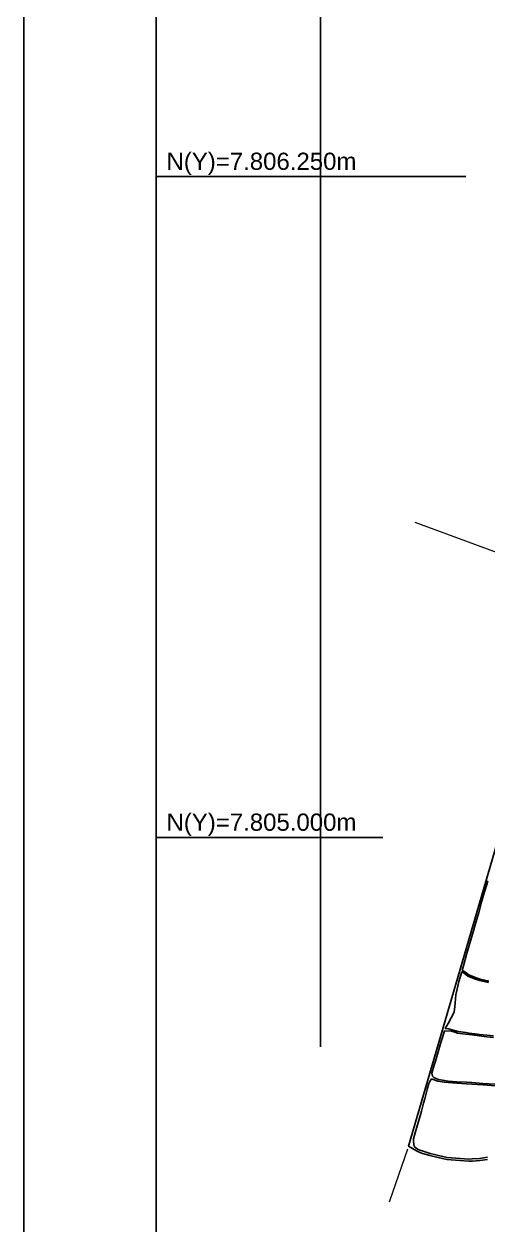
# Model space of a CAD drawing. Header units: millimetres. Extents: x 759439 to 764689, y 7802166 to 7809591.
# Drawn here: x 759439 to 760315, y 7804267 to 7806539 of the extents above; entities that cross this region are included whole.
import ezdxf
from ezdxf.enums import TextEntityAlignment as Align

# ---------------------------------------------------------------- set-up
doc = ezdxf.new("R2010")
doc.units = ezdxf.units.MM
doc.linetypes.add('CONTINUO', pattern=[0])
doc.linetypes.add('LIN0', pattern=[0])
for name, color, linetype in [('0114001034', 1, 'Continuous'), ('0114001034026', 5, 'Continuous'), ('0114001034027', 5, 'Continuous'), ('0114001034028', 5, 'Continuous'), ('0114001034029', 5, 'Continuous'), ('MALHA', 8, 'LIN0'), ('MARGEM', 7, 'CONTINUO')]:
    doc.layers.add(name, color=color, linetype=linetype)
doc.layers.add('TEXTO_DIVERSOS', color=7, linetype='Continuous', lineweight=5)
doc.styles.get("Standard").update_dxf_attribs({"font": 'arial.ttf'})

msp = doc.modelspace()

# ---------------------------------------------------------------- linework, layer by layer
at = {"layer": '0114001034', "linetype": 'CONTINUO'}
msp.add_lwpolyline([(760484.8, 7805503.9), (760166.9, 7804415.9), (760181.6, 7804407.4), (760186.7, 7804404.8), (760193, 7804402.6), (760206.8, 7804398.6), (760214.6, 7804396.7), (760222.6, 7804394.8), (760239.3, 7804391), (760255.7, 7804389.4), (760263.9, 7804388.8), (760280.7, 7804387.8), (760287.6, 7804388.1), (760301.5, 7804389.1), (760316.1, 7804391.2)], dxfattribs=at)
at = {"layer": '0114001034026', "linetype": 'CONTINUO'}
msp.add_lwpolyline([(760318.8, 7804728.4), (760302.3, 7804732.3), (760294.7, 7804734.7), (760280.6, 7804740.5), (760273.6, 7804746.1), (760268.3, 7804748.8), (760270.5, 7804757), (760276.5, 7804778.4), (760289.9, 7804823.3), (760293.2, 7804834.7), (760299.6, 7804858.1), (760305.1, 7804877.7), (760310.1, 7804895.2), (760314.7, 7804910.9), (760316.9, 7804918.1)], dxfattribs=at)
at = {"layer": '0114001034027', "linetype": 'CONTINUO'}
msp.add_lwpolyline([(760318.3, 7804725.5), (760301.5, 7804729.4), (760293.7, 7804731.9), (760279, 7804737.9), (760271.9, 7804743.6), (760267.5, 7804745.9), (760262.2, 7804727.8), (760259.9, 7804719), (760256.3, 7804702.5), (760254.8, 7804687), (760254.2, 7804680.4), (760253, 7804669.7), (760247.3, 7804658.7), (760241.7, 7804648.4), (760236.4, 7804638.8), (760242.7, 7804638), (760254, 7804634.9), (760260.4, 7804633), (760275, 7804631.1), (760281.7, 7804630.2), (760297.2, 7804628.2), (760301.1, 7804627.5), (760315, 7804626), (760327.7, 7804624.8)], dxfattribs=at)
at = {"layer": '0114001034028', "linetype": 'CONTINUO'}
msp.add_lwpolyline([(760327.4, 7804621.8), (760314.7, 7804623.1), (760300.7, 7804624.6), (760296.8, 7804625.2), (760281.3, 7804627.2), (760274.6, 7804628.2), (760259.7, 7804630.1), (760254.3, 7804632), (760248, 7804633.7), (760235.1, 7804634.1), (760230.4, 7804620), (760227.9, 7804612.1), (760217.8, 7804577.2), (760215.4, 7804569.1), (760210.9, 7804554.3), (760212.2, 7804548.5), (760214.7, 7804546.1), (760223.4, 7804542), (760234.8, 7804540.1), (760241.7, 7804539.3), (760258.3, 7804538.1), (760276.7, 7804537), (760286.5, 7804536.4), (760307.4, 7804534.9), (760331.4, 7804533.4)], dxfattribs=at)
at = {"layer": '0114001034029', "linetype": 'CONTINUO'}
msp.add_lwpolyline([(760316.2, 7804395.3), (760301.1, 7804393.1), (760287.3, 7804392.1), (760280.7, 7804391.8), (760264.2, 7804392.8), (760256, 7804393.4), (760240, 7804395), (760223.5, 7804398.7), (760215.6, 7804400.5), (760207.9, 7804402.5), (760194.2, 7804406.5), (760188.3, 7804408.5), (760183.8, 7804410.8), (760177.7, 7804415.8), (760176.1, 7804425.1), (760176.4, 7804430.3), (760179.1, 7804441.7), (760183.7, 7804456.7), (760186.1, 7804464.7), (760191.2, 7804482.1), (760195.3, 7804497.5), (760197.4, 7804505.8), (760201.7, 7804523.2), (760205.2, 7804534.6), (760206.9, 7804538.6), (760210.5, 7804543.3), (760213.4, 7804542.4), (760222.5, 7804539.1), (760234.3, 7804537.2), (760241.5, 7804536.4), (760258.1, 7804535.1), (760276.5, 7804534), (760286.3, 7804533.4), (760307.2, 7804531.9), (760331.2, 7804530.4)], dxfattribs=at)
at = {"layer": 'MALHA'}
for p, q in [((760000, 7804603.9), (760000, 7807105.2)), ((759688.7, 7806250), (760274.9, 7806250)), ((759688.7, 7805000), (760117.9, 7805000))]:
    msp.add_line(p, q, dxfattribs=at)
at = {"layer": 'MARGEM', "color": 174, "linetype": 'LIN0'}
msp.add_line((759438.7, 7802165.7), (759438.7, 7809590.7), dxfattribs=at)
for points in [[(764688.7, 7809590.7), (759438.7, 7809590.7), (759438.7, 7802165.7), (764688.7, 7802165.7)], [(764438.7, 7809340.7), (759688.7, 7809340.7), (759688.7, 7803001.7), (764438.7, 7803001.7)]]:
    msp.add_lwpolyline(points, close=True, dxfattribs=at)
at = {"layer": 'TEXTO_DIVERSOS'}
msp.add_line((760130.9, 7804310.9), (760165.4, 7804411), dxfattribs=at)
msp.add_lwpolyline([(760482.2, 7805502.6), (760436.9, 7805518.9), (760376.3, 7805523.3), (760179, 7805595.5)], dxfattribs=at)

# ---------------------------------------------------------------- texts
at = {"layer": 'MALHA'}
for s, p in [('N(Y)=7.806.250m', (760068.1, 7806279)), ('N(Y)=7.805.000m', (760068.1, 7805029))]:
    msp.add_text(s, height=32.5, dxfattribs=at).set_placement(p, align=Align.MIDDLE_RIGHT)

doc.saveas('drawing.dxf')
